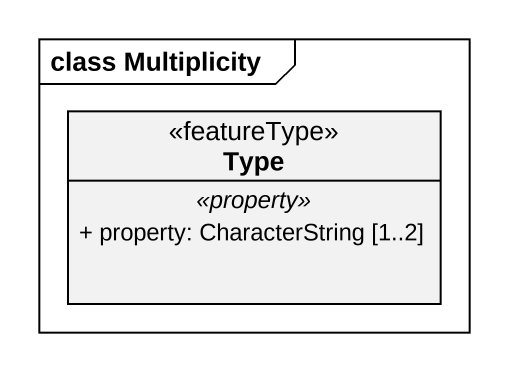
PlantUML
@startuml
mainframe class Multiplicity
hide circle
hide empty members
skinparam classAttributeIconSize 0
class Type <<featureType>> {
  .. <<property>> ..
  + property: CharacterString [1..2]
}
@enduml
